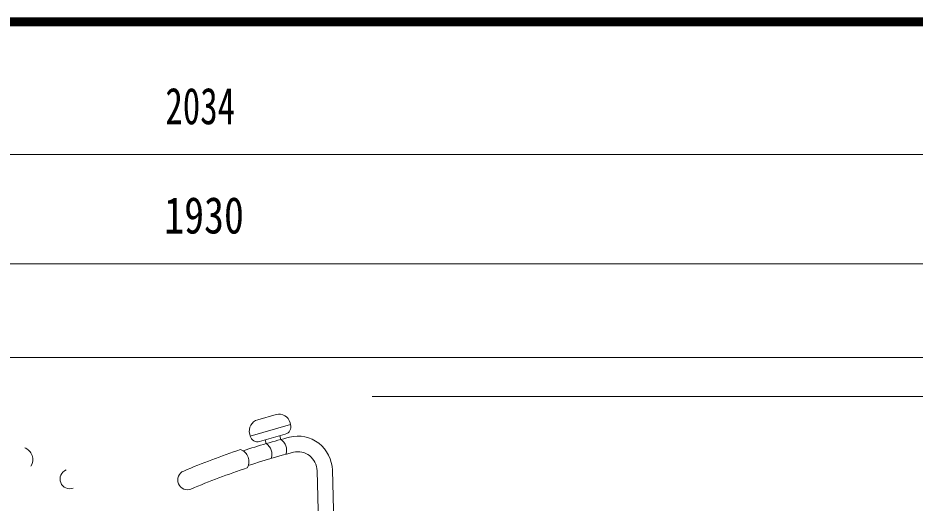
# Model space of a CAD drawing. Units: millimetres, scale not verified. Extents: x -5740 to 6033, y -4020 to 4020.
# Drawn here: x 3681 to 4830, y 3399 to 4020 of the extents above; entities that cross this region are included whole.
import ezdxf
from ezdxf.enums import TextEntityAlignment as Align

# ---------------------------------------------------------------- set-up
doc = ezdxf.new("R2010")
doc.units = ezdxf.units.MM
doc.header["$LTSCALE"] = 10
for name, color, linetype, lineweight in [('0-0_0', 7, 'Continuous', 18), ('0-3_2ラック-03BODL', 7, 'Continuous', 18), ('0-C_2ラック-F寸法', 3, 'Continuous', 18), ('1-0_F-F4PAPAER', 5, 'Continuous', 18), ('1-3_2ラック-D上自転車１', 4, 'Continuous', 18)]:
    doc.layers.add(name, color=color, linetype=linetype, lineweight=lineweight)
doc.styles.add('ＭＳ ゴシック', font='')
doc.styles.get('ＭＳ ゴシック').set_extended_font_data('MS Gothic')

# ---------------------------------------------------------------- blocks, each defined once
blk = doc.blocks.new('ju')
at = {"layer": '1-3_2ラック-D上自転車１'}
for p, q in [((9951.28, 7731.78), (9927.73, 7725.13)), ((9930.17, 7697.29), (9963.14, 7706.6)), ((9938.52, 7694.53), (9937.24, 7699.29)), ((9956.07, 7704.61), (9957.36, 7699.85)), ((10003.83, 7659.86), (10005.71, 7586.15)), ((10025.24, 7586.67), (10023.36, 7660.38))]:
    blk.add_line(p, q, dxfattribs=at)
blk.add_lwpolyline([(9917.51, 7706.68), (9918.16, 7704.27), (9969.96, 7718.9), (9969.31, 7721.32)], dxfattribs=at)
for centre, major_axis, start_param, end_param in [((9955.18, 7717.32), (0, 15), 4.9813714, 6.5521677), ((9931.63, 7710.67), (0, 15), 0.2689824, 1.8397784), ((9960.54, 7716.24), (0, 10), 3.4105524, 4.9813487), ((10207.89, 6733.28), (-0.3, 1000), 0.2470742, 0.3104784), ((9927.57, 7706.93), (0, 10), 1.8397561, 3.4105524), ((9949.1, 7686.19), (0, 16.07), 4.3797697, 5.7291479), ((9979.41, 7659.21), (-0.01, 45), 4.7381414, 6.530252), ((10207.89, 6733.28), (-0.3, 1002.5), 0.3131501, 0.3924873), ((9900.85, 7671.71), (0, 16.07), 4.1723781, 5.9575326), ((9930.27, 7680.86), (0, 16.07), 4.3820392, 5.7291479), ((10207.89, 6733.28), (-0.3, 980), 0.2470739, 0.3097852), ((9979.41, 7659.21), (-0.01, 25), 4.7381478, 6.5302584), ((9837.64, 7647.89), (0, 12.5), 0.3924859, 3.5340783), ((10207.89, 6733.28), (-0.3, 977.5), 0.3121413, 0.3924873)]:
    blk.add_ellipse(centre, major_axis=major_axis, ratio=0.97706, start_param=start_param, end_param=end_param, dxfattribs=at)
blk = doc.blocks.new('jurr')
at = {"layer": '1-3_2ラック-D上自転車１', "color": 7}
for centre, major_axis, start_param, end_param in [((13702.07, 9293.41), (0, 16.07), 4.1723781, 5.9575326), ((13765.28, 9269.59), (0, 12.5), 0.3924855, 3.5340779)]:
    blk.add_ellipse(centre, major_axis=major_axis, ratio=0.97706, start_param=start_param, end_param=end_param, dxfattribs=at)

msp = doc.modelspace()

# ---------------------------------------------------------------- linework, layer by layer
at = {"layer": '0-3_2ラック-03BODL'}
msp.add_line((4949.74, 3585.02), (1079.74, 3585.02), dxfattribs=at)
at = {"layer": '0-C_2ラック-F寸法'}
for p, q in [((4949.74, 3845.02), (2915.77, 3845.02)), ((4899.74, 3705.02), (2969.74, 3705.02)), ((5613.75, 3535), (4134.19, 3535))]:
    msp.add_line(p, q, dxfattribs=at)
at = {"layer": '1-0_F-F4PAPAER'}
for points in [[(5739.96, 4020.13), (-5740.04, 4020.13), (-5740.04, -4019.87), (5739.96, -4019.87)], [(5738.96, 4019.13), (5738.96, -4018.87), (-5739.04, -4018.87), (-5739.04, 4019.13)], [(5737.96, 4018.13), (5737.96, -4017.87), (-5738.04, -4017.87), (-5738.04, 4018.13)], [(5736.96, 4017.13), (5736.96, -4016.87), (-5737.04, -4016.87), (-5737.04, 4017.13)], [(5735.96, 4016.13), (5735.96, -4015.87), (-5736.04, -4015.87), (-5736.04, 4016.13)], [(5734.96, 4015.13), (5734.96, -4014.87), (-5735.04, -4014.87), (-5735.04, 4015.13)], [(5733.96, 4014.13), (5733.96, -4013.87), (-5734.04, -4013.87), (-5734.04, 4014.13)], [(5732.96, 4013.13), (5732.96, -4012.87), (-5733.04, -4012.87), (-5733.04, 4013.13)], [(5731.96, 4012.13), (5731.96, -4011.87), (-5732.04, -4011.87), (-5732.04, 4012.13)], [(5730.96, 4011.13), (5730.96, -4010.87), (-5731.04, -4010.87), (-5731.04, 4011.13)], [(5729.96, 4010.13), (5729.96, -4009.87), (-5730.04, -4009.87), (-5730.04, 4010.13)]]:
    msp.add_lwpolyline(points, close=True, dxfattribs=at)

# ---------------------------------------------------------------- block references
at = {"layer": '0-0_0', "rotation": 359.04}
msp.add_blockref('jurr', (-10171.84, -5608.31), dxfattribs=at)
at = {"layer": '0-0_0'}
msp.add_blockref('ju', (-5940.04, -4219.87), dxfattribs=at)

# ---------------------------------------------------------------- texts
at = {"layer": '0-C_2ラック-F寸法', "color": 7, "style": 'ＭＳ ゴシック'}
for s, width, p in [('2034', 0.7, (3869.45, 3869.82)), ('1930', 0.8, (3868, 3729.82))]:
    msp.add_text(s, height=46.89, dxfattribs=dict(at, width=width)).set_placement(p, align=Align.BOTTOM_LEFT)

doc.saveas('drawing.dxf')
